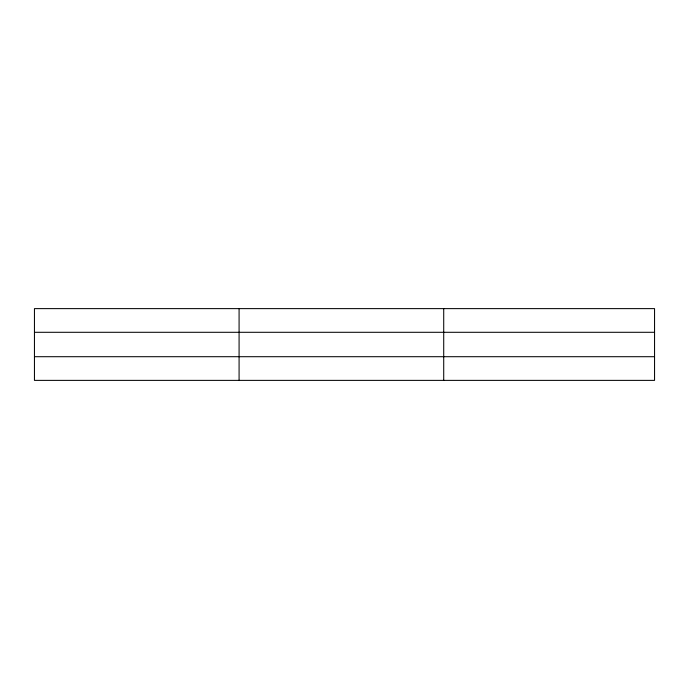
<?xml version="1.0" encoding="UTF-8"?>
<svg xmlns="http://www.w3.org/2000/svg" width="689" height="689" viewBox="0 0 689 689"><rect width="100%" height="100%" fill="white"/><g stroke="black" fill="none" stroke-linecap="round" stroke-linejoin="round"><path stroke-width="1.03" d="M239.083 380.38L239.083 308.62M443.716 380.38L443.716 308.62M654.55 332.296L654.55 308.62L34.45 308.62L34.45 380.38L654.55 380.38L654.55 332.296L34.45 332.296M34.45 356.704L654.55 356.704"/></g></svg>
